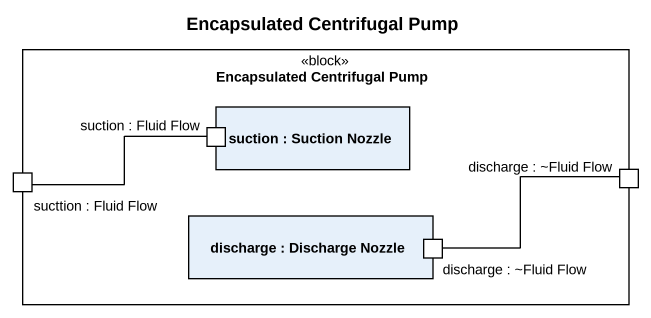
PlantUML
@startuml
title Encapsulated Centrifugal Pump
rectangle "Encapsulated Centrifugal Pump" as Encapsulated_Centrifugal <<block>> {
  rectangle "suction : Suction Nozzle" as suction {
    port "suction : Fluid Flow" as suction_Fluid_Flow
  }
  port "sucttion : Fluid Flow" as sucttion_Fluid_Flow
  port "discharge : ~Fluid Flow" as discharge_Fluid_Flow
  rectangle "discharge : Discharge Nozzle" as discharge {
    port "discharge : ~Fluid Flow" as discharge_Fluid_Flow_2
  }
}
sucttion_Fluid_Flow -right- suction_Fluid_Flow
discharge_Fluid_Flow_2 -right- discharge_Fluid_Flow
@enduml
